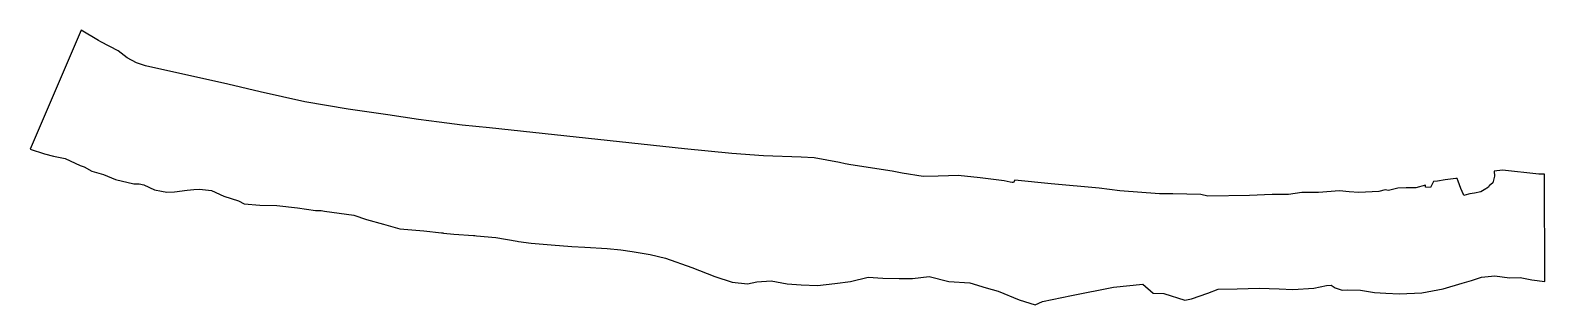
# Model space of a CAD drawing. Header units: millimetres. Extents: x 2277 to 2972, y 1842 to 1968.
import ezdxf

# ---------------------------------------------------------------- set-up
doc = ezdxf.new("R2010")
doc.units = ezdxf.units.MM

msp = doc.modelspace()

# ---------------------------------------------------------------- linework, layer by layer
at = {"linetype": 'Continuous', "elevation": 4.16, "flags": 128}
msp.add_lwpolyline([(2948.79, 1903.43), (2949.05, 1901.2), (2948.29, 1898.08), (2946.54, 1896.68), (2946.16, 1896.09), (2944.29, 1894.85), (2942.77, 1893.94), (2939.87, 1893.32), (2937.58, 1893.08), (2935.35, 1892.42), (2934.96, 1892.35), (2934.79, 1892.67), (2933.54, 1895.55), (2932.3, 1898.82), (2931.8, 1900.1), (2931.23, 1900.08), (2926.26, 1899.45), (2926.26, 1899.45), (2922.82, 1898.92), (2921.01, 1898.78), (2919.6, 1895.97), (2917.37, 1896.07), (2917.29, 1896.96), (2912.82, 1895.82), (2908.36, 1895.84), (2904.56, 1895.62), (2902.09, 1895.09), (2900.34, 1894.58), (2898.86, 1894.89), (2895.9, 1894.12), (2886.75, 1893.6), (2882.21, 1893.91), (2877.89, 1894.49), (2868.13, 1893.72), (2860.58, 1893.63), (2854.45, 1892.73), (2846.95, 1892.74), (2836.5, 1892.34), (2817.38, 1892.02), (2814.1, 1892.67), (2801.29, 1893.01), (2795.23, 1892.99), (2777.01, 1894.49), (2767.51, 1895.67), (2745.43, 1897.71), (2728.82, 1899.27), (2728.2, 1898.24), (2727.51, 1898.25), (2726.55, 1898.35), (2723.91, 1899.04), (2712.81, 1900.45), (2702.82, 1901.39), (2698.32, 1901.35), (2693.6, 1901.22), (2686.7, 1901.04), (2677.11, 1902.49), (2672.47, 1903.47), (2653.48, 1906.33), (2650.79, 1906.85), (2648.25, 1907.36), (2636.63, 1909.5), (2630.74, 1909.88), (2613.39, 1910.46), (2598.81, 1911.56), (2577.15, 1913.74), (2577.15, 1913.74), (2487.58, 1923.35), (2474.99, 1924.52), (2464.52, 1925.93), (2454.96, 1927.07), (2440.89, 1929.2), (2422.68, 1931.81), (2402.77, 1935.27), (2382.33, 1939.82), (2367.41, 1943.39), (2329.6, 1951.68), (2325.56, 1953.1), (2321.16, 1955.36), (2317.03, 1958.54), (2309.14, 1962.79), (2308.03, 1963.39), (2300.1, 1968.02), (2276.75, 1913.57), (2283.3, 1911.4), (2287.38, 1910.36), (2292.83, 1909.25), (2299.58, 1906.09), (2301.48, 1905.43), (2301.48, 1905.43), (2304.99, 1903.46), (2310.37, 1901.86), (2315.9, 1899.69), (2324.27, 1897.58), (2326.8, 1897.62), (2328.95, 1897.2), (2333.8, 1894.86), (2337.03, 1894.22), (2339.36, 1893.88), (2342.88, 1893.91), (2348.75, 1894.78), (2351.76, 1895.08), (2354.43, 1895.18), (2359.97, 1894.56), (2365.53, 1891.92), (2372.32, 1889.77), (2374.87, 1888.45), (2382.09, 1887.89), (2389.87, 1887.63), (2399.49, 1886.56), (2407.65, 1885.48), (2410.36, 1885.48), (2411.78, 1885.08), (2425.34, 1883.27), (2431.11, 1881.24), (2438.91, 1879.2), (2446.4, 1877), (2457.37, 1876.03), (2465.54, 1875.21), (2466.1, 1875.17), (2466.52, 1875.09), (2471.23, 1874.5), (2480.28, 1873.99), (2480.87, 1873.96), (2481.68, 1873.81), (2490.52, 1872.99), (2500.34, 1871.3), (2500.95, 1871.25), (2506.66, 1870.45), (2515.96, 1869.6), (2525.39, 1868.96), (2531.32, 1868.67), (2541.64, 1867.99), (2547.91, 1867.39), (2553.04, 1866.59), (2561.31, 1865.2), (2568.31, 1863.61), (2580.45, 1859.29), (2591.09, 1855.16), (2599.06, 1852.54), (2605.96, 1851.8), (2610.36, 1852.77), (2616.84, 1853.17), (2624.19, 1851.79), (2630.67, 1851.3), (2638.18, 1851.05), (2646.13, 1851.9), (2653.32, 1852.86), (2661.35, 1854.84), (2668.21, 1854.39), (2675.59, 1854.18), (2681.74, 1854.21), (2689.39, 1855.13), (2698.46, 1852.88), (2708.04, 1852.2), (2715.64, 1849.89), (2721.04, 1848.44), (2730.82, 1844.51), (2738.09, 1842.23), (2738.09, 1842.23), (2738.09, 1842.23), (2741.4, 1843.66), (2754.74, 1846.47), (2774.01, 1850.27), (2787.51, 1851.56), (2792.28, 1847.48), (2797.23, 1847.3), (2806.79, 1844.36), (2809.8, 1844.94), (2817.38, 1847.43), (2822.06, 1849.28), (2830.82, 1849.49), (2840.89, 1849.75), (2850.18, 1849.51), (2856.34, 1849.22), (2866.07, 1849.79), (2868.92, 1850.41), (2871.79, 1851.03), (2873.97, 1851.24), (2875.88, 1850.01), (2879.09, 1848.94), (2881.4, 1848.96), (2887.43, 1848.87), (2893.91, 1847.8), (2899.04, 1847.43), (2905.31, 1847.17), (2915.68, 1847.64), (2925.42, 1849.51), (2934.1, 1852.05), (2938.48, 1853.38), (2942.94, 1854.83), (2949.15, 1855.49), (2955.85, 1854.5), (2960.75, 1854.67), (2966.09, 1853.56), (2972.03, 1852.81), (2971.92, 1902.04), (2969.4, 1902.03), (2952.59, 1903.83), (2948.8, 1903.4)], dxfattribs=at)

doc.saveas('drawing.dxf')
